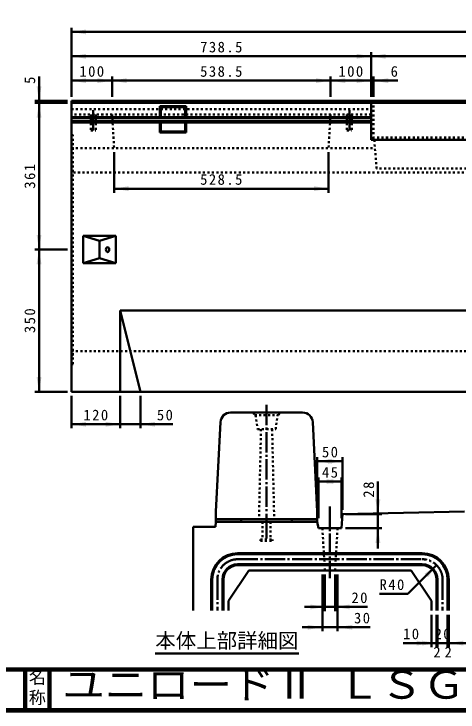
# Model space of a CAD drawing. Units: millimetres, scale not verified. Extents: x 100 to 4105, y 100 to 2870.
# Drawn here: x 1792 to 2887, y 100 to 1819 of the extents above; entities that cross this region are included whole.
import ezdxf
from ezdxf.enums import TextEntityAlignment as Align

# ---------------------------------------------------------------- set-up
doc = ezdxf.new("R2010")
doc.units = ezdxf.units.MM
doc.header["$LTSCALE"] = 5
doc.linetypes.add('USER1', pattern=[2.2, 1, -1.2])
doc.linetypes.add('USER2', pattern=[13.4, 10, -1.2, 1, -1.2])
doc.layers.add('V-nasSTD', color=7, linetype='Continuous', lineweight=35)
doc.styles.add('ＭＳ ゴシック', font='')
doc.styles.get('ＭＳ ゴシック').set_extended_font_data('MS Gothic')

msp = doc.modelspace()

# ---------------------------------------------------------------- hatches: boundary and pattern name
at = {"layer": 'V-nasSTD'}
for points in [[(1970.168, 1780.655), (1934.168, 1774.655), (1970.168, 1768.655)], [(1970.168, 1720.655), (1934.168, 1714.655), (1970.168, 1708.655)], [(2636.668, 1708.655), (2672.668, 1714.655), (2636.668, 1720.655)], [(2708.668, 1720.655), (2672.668, 1714.655), (2708.668, 1708.655)], [(1970.168, 1660.655), (1934.168, 1654.655), (1970.168, 1648.655)], [(1998.168, 1648.655), (2034.168, 1654.655), (1998.168, 1660.655)], [(2070.168, 1660.655), (2034.168, 1654.655), (2070.168, 1648.655)], [(2536.668, 1648.655), (2572.668, 1654.655), (2536.668, 1660.655)], [(2608.668, 1660.655), (2572.668, 1654.655), (2608.668, 1648.655)], [(2636.668, 1648.655), (2672.668, 1654.655), (2636.668, 1660.655)], [(2714.668, 1660.655), (2678.668, 1654.655), (2714.668, 1648.655)], [(1848.168, 1640.655), (1854.168, 1604.655), (1860.168, 1640.655)], [(1860.168, 1563.655), (1854.168, 1599.655), (1848.168, 1563.655)], [(2075.168, 1394.655), (2039.168, 1388.655), (2075.168, 1382.655)], [(2531.668, 1382.655), (2567.668, 1388.655), (2531.668, 1394.655)], [(1848.168, 1274.655), (1854.168, 1238.655), (1860.168, 1274.655)], [(1860.168, 1202.655), (1854.168, 1238.655), (1848.168, 1202.655)], [(1848.168, 924.655), (1854.168, 888.655), (1860.168, 924.655)], [(1970.168, 814.655), (1934.168, 808.655), (1970.168, 802.655)], [(2018.168, 802.655), (2054.168, 808.655), (2018.168, 814.655)], [(2140.168, 814.655), (2104.168, 808.655), (2140.168, 802.655)], [(2575.923, 723.491), (2539.923, 717.491), (2575.923, 711.491)], [(2566.423, 711.491), (2602.423, 717.491), (2566.423, 723.491)], [(2579.048, 673.491), (2543.048, 667.491), (2579.048, 661.491)], [(2563.298, 661.491), (2599.298, 667.491), (2563.298, 673.491)], [(2695.298, 623.491), (2689.298, 587.491), (2683.298, 623.491)], [(2352.423, 568.741), (2352.423, 574.991), (2289.923, 574.991), (2289.923, 568.741)], [(2539.923, 568.741), (2539.923, 574.991), (2477.423, 574.991), (2477.423, 568.741)], [(2695.298, 516.491), (2689.298, 552.491), (2683.298, 516.491)], [(2812.815, 431.898), (2834.028, 461.597), (2804.33, 440.383)], [(2522.673, 352.741), (2558.673, 358.741), (2522.673, 364.741)], [(2619.673, 364.741), (2583.673, 358.741), (2619.673, 352.741)], [(2516.423, 302.741), (2552.423, 308.741), (2516.423, 314.741)], [(2625.923, 314.741), (2589.923, 308.741), (2625.923, 302.741)], [(2785.173, 263.741), (2821.173, 269.741), (2785.173, 275.741)], [(2797.673, 263.741), (2833.673, 269.741), (2797.673, 275.741)], [(2899.673, 275.741), (2863.673, 269.741), (2899.673, 263.741)]]:
    msp.add_hatch(color=256, dxfattribs=at).paths.add_polyline_path(points)

# ---------------------------------------------------------------- linework, layer by layer
at = {"layer": 'V-nasSTD', "lineweight": 50}
for p, q in [((1934.168, 1614.655), (1934.168, 1784.655)), ((1934.168, 1774.655), (3934.168, 1774.655)), ((2672.668, 1614.655), (2672.668, 1724.655)), ((1934.168, 1714.655), (2672.668, 1714.655)), ((2672.668, 1714.655), (3195.668, 1714.655)), ((1854.168, 1664.655), (1854.168, 1604.655)), ((1934.168, 1654.655), (2034.168, 1654.655)), ((2034.168, 1614.655), (2034.168, 1664.655)), ((2034.168, 1654.655), (2572.668, 1654.655)), ((2572.668, 1614.655), (2572.668, 1664.655)), ((2572.668, 1654.655), (2672.668, 1654.655)), ((2672.668, 1654.655), (2678.668, 1654.655)), ((2678.668, 1614.655), (2678.668, 1664.655)), ((2738.668, 1654.655), (2678.668, 1654.655)), ((1924.168, 1604.655), (1844.168, 1604.655)), ((1924.168, 1599.655), (1844.168, 1599.655)), ((1854.168, 1599.655), (1854.168, 1604.655)), ((1854.168, 1238.655), (1854.168, 1599.655)), ((1934.168, 1604.655), (1934.168, 888.655)), ((1934.168, 1604.655), (3934.168, 1604.655)), ((1934.168, 1599.655), (2672.668, 1599.655)), ((2672.668, 1604.655), (2672.668, 1508.655)), ((3195.668, 1604.655), (2672.668, 1604.655)), ((2672.668, 1599.655), (2934.168, 1599.655)), ((2151.868, 1591.955), (2216.468, 1591.955)), ((2151.868, 1591.955), (2154.168, 1589.655)), ((2151.868, 1591.955), (2151.868, 1564.67)), ((2154.168, 1589.655), (2214.168, 1589.655)), ((2154.168, 1589.655), (2154.168, 1564.67)), ((2214.168, 1589.655), (2216.468, 1591.955)), ((2214.168, 1589.655), (2214.168, 1564.67)), ((2216.468, 1591.955), (2216.468, 1564.67)), ((1934.168, 1564.67), (2672.668, 1564.67)), ((1934.168, 1562.655), (2672.668, 1562.655)), ((1934.168, 1554.655), (2672.668, 1554.655)), ((1934.168, 1551.296), (2672.668, 1551.296)), ((2151.868, 1551.296), (2151.868, 1527.355)), ((2154.168, 1551.296), (2154.168, 1529.655)), ((2214.168, 1551.296), (2214.168, 1529.655)), ((2216.468, 1551.296), (2216.468, 1527.355)), ((2151.868, 1527.355), (2154.168, 1529.655)), ((2151.868, 1527.355), (2216.468, 1527.355)), ((2154.168, 1529.655), (2214.168, 1529.655)), ((2214.168, 1529.655), (2216.468, 1527.355)), ((3195.668, 1508.655), (2672.668, 1508.655)), ((2039.168, 1478.655), (2039.168, 1378.655)), ((2567.668, 1478.655), (2567.668, 1378.655)), ((2039.168, 1388.655), (2567.668, 1388.655)), ((1963.168, 1272.155), (1963.168, 1205.155)), ((1963.168, 1272.155), (2043.168, 1272.155)), ((1963.168, 1272.155), (2003.168, 1260.155)), ((2003.168, 1260.155), (2043.168, 1272.155)), ((2043.168, 1272.155), (2043.168, 1205.155)), ((2003.168, 1260.155), (2003.168, 1217.155)), ((1924.168, 1238.655), (1844.168, 1238.655)), ((1854.168, 888.655), (1854.168, 1238.655)), ((1963.168, 1205.155), (2003.168, 1217.155)), ((1963.168, 1205.155), (2043.168, 1205.155)), ((2003.168, 1217.155), (2043.168, 1205.155)), ((2054.168, 1088.655), (2054.168, 888.655)), ((2054.168, 1088.655), (2934.168, 1088.655)), ((2054.168, 1088.655), (2104.168, 888.655)), ((1924.168, 888.655), (1844.168, 888.655)), ((1934.168, 888.655), (3934.168, 888.655)), ((1934.168, 878.655), (1934.168, 798.655)), ((2054.168, 878.655), (2054.168, 798.655)), ((2104.168, 878.655), (2104.168, 798.655)), ((2326.173, 837.491), (2503.672, 837.491)), ((1934.168, 808.655), (2054.168, 808.655)), ((2054.168, 808.655), (2104.168, 808.655)), ((2184.168, 808.655), (2104.168, 808.655)), ((2301.206, 813.772), (2289.923, 593.741)), ((2539.923, 593.741), (2528.639, 813.772)), ((2539.923, 597.491), (2539.923, 727.491)), ((2602.423, 597.491), (2602.423, 727.491)), ((2539.923, 717.491), (2602.423, 717.491)), ((2543.048, 577.491), (2543.048, 677.491)), ((2599.298, 577.491), (2599.298, 677.491)), ((2543.048, 667.491), (2599.298, 667.491)), ((2689.298, 667.491), (2689.298, 587.491)), ((2289.923, 593.741), (2289.923, 574.991)), ((2539.923, 593.741), (2539.923, 574.991)), ((2602.423, 587.491), (2599.298, 552.491)), ((2602.423, 587.491), (2902.423, 593.741)), ((2609.298, 587.491), (2699.298, 587.491)), ((2689.298, 552.491), (2689.298, 587.491)), ((2289.923, 568.741), (2288.673, 556.241)), ((2289.923, 574.991), (2289.923, 568.741)), ((2289.923, 574.991), (2539.923, 574.991)), ((2539.923, 568.741), (2289.923, 568.741)), ((2352.423, 574.991), (2352.423, 568.741)), ((2477.423, 574.991), (2477.423, 568.741)), ((2539.923, 574.991), (2539.923, 568.741)), ((2539.923, 568.741), (2543.048, 552.491)), ((2233.673, 349.741), (2233.673, 556.241)), ((2233.673, 556.241), (2288.673, 556.241)), ((2599.298, 552.491), (2543.048, 552.491)), ((2609.298, 552.491), (2699.298, 552.491)), ((2689.298, 502.491), (2689.298, 552.491)), ((2343.673, 491.241), (2798.673, 491.241)), ((2343.673, 488.741), (2798.673, 488.741)), ((2371.173, 448.741), (2321.173, 373.741)), ((2343.673, 463.741), (2798.673, 463.741)), ((2343.673, 461.241), (2798.673, 461.241)), ((2371.173, 448.741), (2771.173, 448.741)), ((2763.317, 390.886), (2834.028, 461.597)), ((2771.173, 448.741), (2821.173, 373.741)), ((2552.423, 438.741), (2552.423, 298.741)), ((2558.673, 438.741), (2558.673, 348.741)), ((2583.673, 438.741), (2583.673, 348.741)), ((2589.923, 438.741), (2589.923, 298.741)), ((2278.673, 386.241), (2278.673, 426.241)), ((2281.173, 426.241), (2281.173, 349.741)), ((2306.173, 426.241), (2306.173, 349.741)), ((2308.673, 386.241), (2308.673, 426.241)), ((2833.673, 426.241), (2833.673, 386.241)), ((2836.173, 426.241), (2836.173, 349.741)), ((2861.173, 426.241), (2861.173, 349.741)), ((2863.673, 426.241), (2863.673, 386.241)), ((2278.673, 349.741), (2278.673, 386.241)), ((2308.673, 349.741), (2308.673, 386.241)), ((2763.317, 390.886), (2693.317, 390.886)), ((2833.673, 386.241), (2833.673, 349.741)), ((2863.673, 386.241), (2863.673, 349.741)), ((2321.173, 373.741), (2321.173, 349.741)), ((2821.173, 373.741), (2821.173, 349.741)), ((2508.673, 358.741), (2558.673, 358.741)), ((2558.673, 358.741), (2583.673, 358.741)), ((2663.673, 358.741), (2583.673, 358.741)), ((2821.173, 339.741), (2821.173, 259.741)), ((2833.673, 339.741), (2833.673, 259.741)), ((2836.173, 339.741), (2836.173, 259.741)), ((2861.173, 339.741), (2861.173, 259.741)), ((2863.673, 339.741), (2863.673, 259.741)), ((2502.423, 308.741), (2552.423, 308.741)), ((2552.423, 308.741), (2589.923, 308.741)), ((2669.923, 308.741), (2589.923, 308.741)), ((2751.173, 269.741), (2821.173, 269.741)), ((2821.173, 269.741), (2833.673, 269.741)), ((2833.673, 269.741), (2836.173, 269.741)), ((2836.173, 269.741), (2861.173, 269.741)), ((2861.173, 269.741), (2863.673, 269.741)), ((2863.673, 269.741), (2908.673, 269.741)), ((2871.485, 269.741), (2879.298, 269.741)), ((2140.687, 243.956), (2494.696, 243.956))]:
    msp.add_line(p, q, dxfattribs=at)
at = {"layer": 'V-nasSTD', "linetype": 'USER1', "lineweight": 50}
for p, q in [((1934.168, 1599.655), (2672.668, 1599.655)), ((2678.668, 1604.655), (2678.668, 1508.655)), ((1934.168, 1584.655), (2672.668, 1584.655)), ((2672.668, 1571.655), (1934.168, 1571.655)), ((1981.868, 1571.655), (1981.868, 1531.655)), ((1993.868, 1571.655), (1993.868, 1531.655)), ((2034.168, 1571.655), (2039.168, 1488.655)), ((2572.668, 1571.655), (2567.668, 1488.655)), ((2612.968, 1571.655), (2612.968, 1531.655)), ((2624.968, 1571.655), (2624.968, 1531.655)), ((1981.868, 1531.655), (1993.868, 1531.655)), ((2612.968, 1531.655), (2624.968, 1531.655)), ((1934.168, 1522.655), (1937.168, 1520.655)), ((1937.168, 956.655), (1937.168, 1520.655)), ((2934.168, 1514.655), (2678.668, 1514.655)), ((1934.168, 1498.655), (1937.168, 1500.655)), ((2680.417, 1508.655), (2685.855, 1437.935)), ((1934.168, 1488.655), (2681.955, 1488.655)), ((2934.168, 1428.655), (1934.168, 1428.655)), ((3182.48, 1437.935), (2685.855, 1437.935)), ((1934.168, 988.655), (2934.168, 988.655)), ((1934.168, 978.655), (1937.168, 976.655)), ((1934.168, 954.655), (1937.168, 956.655)), ((2382.423, 837.491), (2385.548, 831.241)), ((2385.548, 831.241), (2444.298, 831.241)), ((2388.048, 831.241), (2392.423, 796.241)), ((2437.423, 796.241), (2441.798, 831.241)), ((2444.298, 831.241), (2447.423, 837.491)), ((2392.423, 796.241), (2437.423, 796.241)), ((2401.173, 796.241), (2396.173, 574.991)), ((2428.673, 796.241), (2433.673, 574.991)), ((2404.923, 568.741), (2404.923, 524.991)), ((2424.923, 568.741), (2424.923, 524.991)), ((2552.423, 552.491), (2558.673, 448.741)), ((2589.923, 552.491), (2583.673, 448.741)), ((2399.923, 524.991), (2429.923, 524.991)), ((2399.923, 524.991), (2399.923, 521.241)), ((2399.923, 521.241), (2429.923, 521.241)), ((2429.923, 524.991), (2429.923, 521.241))]:
    msp.add_line(p, q, dxfattribs=at)
at = {"layer": 'V-nasSTD', "linetype": 'USER2', "lineweight": 50}
for p, q in [((1987.868, 1581.655), (1987.868, 1531.655)), ((2618.968, 1581.655), (2618.968, 1531.655)), ((2414.923, 856.241), (2414.923, 556.241)), ((2571.173, 606.241), (2571.173, 429.991)), ((2414.923, 577.491), (2414.923, 521.241)), ((2343.673, 476.241), (2798.673, 476.241)), ((2293.673, 426.241), (2293.673, 349.741)), ((2848.673, 426.241), (2848.673, 349.741))]:
    msp.add_line(p, q, dxfattribs=at)
at = {"layer": 'V-nasSTD', "lineweight": 100}
for p, q in [((105, 205), (4100, 205)), ((105, 205), (4100, 205)), ((1820, 205), (1820, 105)), ((1880, 205), (1880, 105)), ((105, 105), (4100, 105)), ((105, 105), (4100, 105))]:
    msp.add_line(p, q, dxfattribs=at)
at = {"layer": 'V-nasSTD', "lineweight": 13}
msp.add_lwpolyline([(100, 100), (100, 2870), (4105, 2870), (4105, 100)], close=True, dxfattribs=at)
at = {"layer": 'V-nasSTD', "lineweight": 50}
for centre, radius, start, end in [((2326.173, 812.491), 25, 90, 177.06433), ((2503.672, 812.491), 25, 2.93567, 90), ((2343.673, 426.241), 65, 90, 180), ((2343.673, 426.241), 62.5, 90, 180), ((2798.673, 426.241), 65, 0, 90), ((2798.673, 426.241), 62.5, 0, 90), ((2343.673, 426.241), 37.5, 90, 180), ((2343.673, 426.241), 35, 90, 180), ((2798.673, 426.241), 37.5, 0, 90), ((2798.673, 426.241), 35, 0, 90)]:
    msp.add_arc(centre, radius, start, end, dxfattribs=at)
at = {"layer": 'V-nasSTD', "linetype": 'USER2', "lineweight": 50}
for centre, start, end in [((2343.673, 426.241), 90, 180), ((2798.673, 426.241), 0, 90)]:
    msp.add_arc(centre, 50, start, end, dxfattribs=at)
at = {"layer": 'V-nasSTD', "lineweight": 50}
msp.add_ellipse((2023.168, 1238.655), major_axis=(0, 6), ratio=0.707107, dxfattribs=at)

# ---------------------------------------------------------------- texts
at = {"layer": 'V-nasSTD', "style": 'ＭＳ ゴシック'}
for s, height, p in [('6', 26.39, (2720.668, 1690.655)), ('本体上部詳細図', 36.95, (2140.687, 294.356)), ('2', 26.39, (2825.923, 260.741)), ('2', 26.39, (2853.423, 260.741)), ('名', 30.79, (1828.982, 200.999)), ('称', 30.79, (1828.976, 151.01))]:
    msp.add_text(s, height=height, dxfattribs=at).set_placement(p, align=Align.TOP_LEFT)
msp.add_text('5', height=26.39, rotation=90, dxfattribs=at).set_placement((1818.168, 1646.655), align=Align.TOP_LEFT)
at = {"layer": 'V-nasSTD', "style": 'ＭＳ ゴシック', "width": 1.1}
msp.add_text('ユニロードⅡ ＬＳＧ集水', height=69.65, dxfattribs=at).set_placement((1911.5, 202.47), align=Align.TOP_LEFT)
at = {"layer": 'V-nasSTD', "char_height": 26.39, "attachment_point": 1, "style": 'ＭＳ ゴシック'}
for s, insert in [('\\T1.2;738.5', (2251.218, 1750.655)), ('\\T1.2;100', (1953.568, 1690.655)), ('\\T1.2;538.5', (2251.218, 1690.655)), ('\\T1.2;100', (2592.068, 1690.655)), ('\\T1.2;528.5', (2251.218, 1424.655)), ('\\T1.2;120', (1963.568, 844.655)), ('\\T1.2;50', (2144.568, 844.651)), ('\\T1.2;50', (2551.373, 753.491)), ('\\T1.2;45', (2551.373, 703.491)), ('\\T1.2;R40', (2693.317, 426.886)), ('\\T1.2;20', (2624.073, 394.741)), ('\\T1.2;30', (2630.323, 344.741)), ('\\T1.2;10', (2751.173, 305.741)), ('\\T1.2;20', (2828.873, 305.741))]:
    msp.add_mtext(s, dxfattribs=dict(at, insert=insert))
at = {"layer": 'V-nasSTD', "char_height": 26.39, "attachment_point": 1, "rotation": 90, "style": 'ＭＳ ゴシック'}
for s, insert in [('\\T1.2;361', (1818.168, 1388.555)), ('\\T1.2;350', (1818.168, 1033.055)), ('\\T1.2;28', (2653.298, 627.891))]:
    msp.add_mtext(s, dxfattribs=dict(at, insert=insert))

doc.saveas('drawing.dxf')
